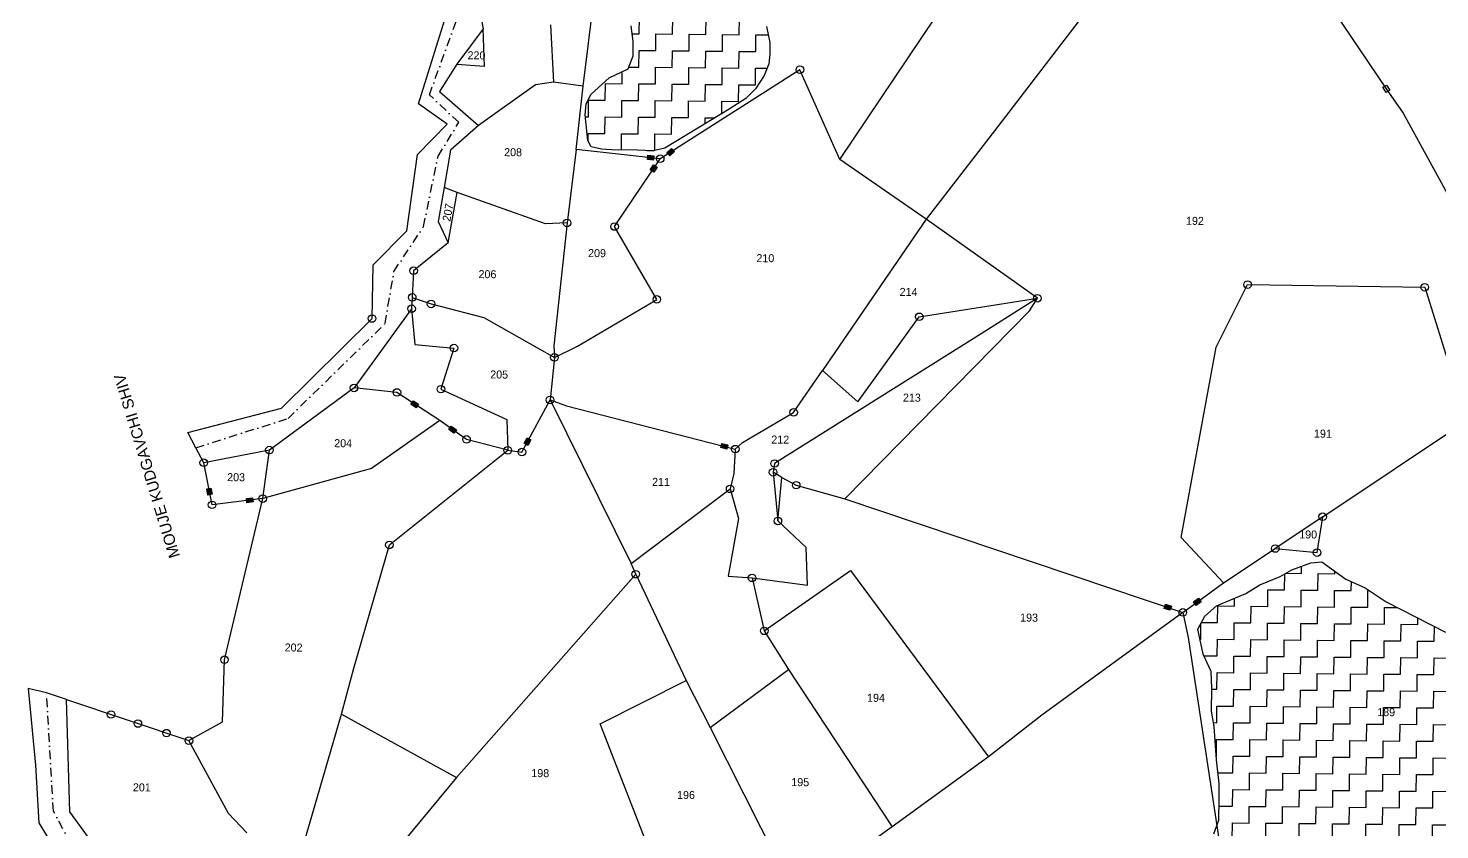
# Model space of a CAD drawing. Header units: metres. Extents: x 286188 to 288650, y 2015524 to 2018848.
# Drawn here: x 286253 to 287074, y 2016385 to 2016851 of the extents above; entities that cross this region are included whole.
import ezdxf
from ezdxf.enums import TextEntityAlignment as Align

# ---------------------------------------------------------------- set-up
doc = ezdxf.new("R2010")
doc.units = ezdxf.units.M
doc.header["$MEASUREMENT"] = 0
doc.linetypes.add('DASHDOT', pattern=[1, 0.5, -0.25, 0, -0.25])
for name, color, linetype in [('OFF', 1, 'Continuous'), ('POLY_HATCH', 12, 'Continuous'), ('POLY_PARCEL', 6, 'Continuous'), ('POLY_WATER', 4, 'Continuous'), ('TEXT_MAPOUT', 7, 'Continuous'), ('TEXT_PARCEL', 7, 'Continuous'), ('V_BOUND_LINE', 7, 'Continuous'), ('V_BOUND_STREAM_LINE', 7, 'DASHDOT')]:
    doc.layers.add(name, color=color, linetype=linetype)
doc.styles.get("Standard").update_dxf_attribs({"font": 'arial.ttf'})
doc.styles.add('TEXT_MAP', font='', dxfattribs={"height": 1.8})
doc.styles.get('TEXT_MAP').set_extended_font_data('Kruti Dev 050')

msp = doc.modelspace()

# ---------------------------------------------------------------- hatches: boundary and pattern name
for points in [[(286613.36, 2016777.11), (286613.09, 2016774.64), (286616.66, 2016774.24), (286616.94, 2016776.72)], [(286628.8, 2016779.31), (286627.07, 2016781.1), (286624.49, 2016778.59), (286626.22, 2016776.8)], [(286614.73, 2016768.63), (286616.8, 2016767.24), (286618.81, 2016770.23), (286616.74, 2016771.62)], [(286478.66, 2016630.33), (286480.04, 2016632.41), (286477.04, 2016634.4), (286475.66, 2016632.33)], [(286499.11, 2016619.6), (286497.69, 2016617.56), (286500.64, 2016615.5), (286502.06, 2016617.54)], [(286545.39, 2016611.59), (286543.2, 2016612.77), (286541.49, 2016609.6), (286543.69, 2016608.42)], [(286656.35, 2016609.52), (286655.73, 2016607.11), (286659.22, 2016606.22), (286659.84, 2016608.63)], [(286357.65, 2016579.55), (286360.09, 2016580.04), (286359.39, 2016583.57), (286356.94, 2016583.08)], [(286380.01, 2016577.55), (286380.31, 2016575.08), (286383.89, 2016575.52), (286383.58, 2016577.99)], [(286914.32, 2016516.01), (286913.53, 2016513.65), (286916.94, 2016512.5), (286917.73, 2016514.86)], [(286935.03, 2016517.45), (286933.58, 2016519.47), (286930.66, 2016517.36), (286932.11, 2016515.34)]]:
    msp.add_hatch(color=256).paths.add_polyline_path(points)

# ---------------------------------------------------------------- linework, layer by layer
for points in [[(287042.77, 2016817.93), (287044.69, 2016814.88), (287042.58, 2016813.56), (287040.66, 2016816.6)], [(286616.66, 2016774.24), (286613.09, 2016774.64), (286613.36, 2016777.11), (286616.94, 2016776.72)], [(286624.49, 2016778.59), (286627.07, 2016781.1), (286628.8, 2016779.31), (286626.22, 2016776.8)], [(286618.81, 2016770.23), (286616.8, 2016767.24), (286614.73, 2016768.63), (286616.74, 2016771.62)], [(286477.04, 2016634.4), (286480.04, 2016632.41), (286478.66, 2016630.33), (286475.66, 2016632.33)], [(286500.64, 2016615.5), (286497.69, 2016617.56), (286499.11, 2016619.6), (286502.06, 2016617.54)], [(286541.49, 2016609.6), (286543.2, 2016612.77), (286545.39, 2016611.59), (286543.69, 2016608.42)], [(286659.22, 2016606.22), (286655.73, 2016607.11), (286656.35, 2016609.52), (286659.84, 2016608.63)], [(286359.39, 2016583.57), (286360.09, 2016580.04), (286357.65, 2016579.55), (286356.94, 2016583.08)], [(286383.89, 2016575.52), (286380.31, 2016575.08), (286380.01, 2016577.55), (286383.58, 2016577.99)], [(286916.94, 2016512.5), (286913.53, 2016513.65), (286914.32, 2016516.01), (286917.73, 2016514.86)], [(286930.66, 2016517.36), (286933.58, 2016519.47), (286935.03, 2016517.45), (286932.11, 2016515.34)]]:
    msp.add_lwpolyline(points, close=True)
for centre in [(286701.77, 2016826.87), (286620.56, 2016775.07), (286566.4, 2016737.75), (286594.06, 2016735.65), (286477.2, 2016709.93), (286962.03, 2016701.87), (287065.05, 2016700.32), (286476.38, 2016694.47), (286618.59, 2016693.32), (286839.87, 2016693.93), (286476.03, 2016687.85), (286487.37, 2016690.63), (286771.19, 2016683.18), (286453.06, 2016682.17), (286500.67, 2016665), (286559.06, 2016659.55), (286442.59, 2016641.81), (286467.53, 2016639.17), (286493.07, 2016641.09), (286556.49, 2016634.86), (286698.1, 2016627.59), (286507.96, 2016611.9), (286393.37, 2016605.71), (286531.89, 2016605.53), (286540.19, 2016604.54), (286664.18, 2016606.23), (286355.19, 2016598.29), (286686.14, 2016592.77), (286687.07, 2016597.87), (286699.61, 2016585.27), (286389.46, 2016577.46), (286661.21, 2016583.12), (286360.05, 2016573.84), (286688.96, 2016564.47), (287005.69, 2016566.92), (286463.12, 2016550.52), (286978.15, 2016548.42), (287002.42, 2016546.05), (286606.33, 2016533.51), (286673.97, 2016531.36), (286924.38, 2016511.31), (286681.07, 2016500.56), (286367.25, 2016483.76), (286301.3, 2016451.92), (286316.89, 2016446.68), (286333.53, 2016441.09), (286346.58, 2016436.71)]:
    msp.add_circle(centre, 2.2)
at = {"layer": 'OFF'}
for p, q in [((286467.53, 2016639.17), (286442.59, 2016641.81)), ((286350.66, 2016607.07), (286345.88, 2016615.93)), ((286263.81, 2016464.47), (286253.15, 2016466.96))]:
    msp.add_line(p, q, dxfattribs=at)
at = {"layer": 'POLY_HATCH'}
for p, q in [((286604.84, 2016843.45), (286603.71, 2016852.33)), ((286682.39, 2016852.03), (286684.32, 2016842.73)), ((286604.76, 2016834.98), (286604.84, 2016843.45)), ((286684.32, 2016842.73), (286684.26, 2016835.88)), ((286601.87, 2016827.35), (286604.76, 2016834.98)), ((286684.26, 2016835.88), (286683.8, 2016830.24)), ((286590.93, 2016822.2), (286601.87, 2016827.35)), ((286683.8, 2016830.24), (286680.92, 2016823.41)), ((286580.35, 2016812.62), (286590.93, 2016822.2)), ((286680.92, 2016823.41), (286676.01, 2016815.79)), ((286577.48, 2016807), (286580.35, 2016812.62)), ((286670.31, 2016810.2), (286660.57, 2016803.83)), ((286676.01, 2016815.79), (286670.31, 2016810.2)), ((286577.02, 2016800.56), (286577.48, 2016807)), ((286578.5, 2016785.62), (286577.02, 2016800.56)), ((286660.57, 2016803.83), (286623.24, 2016781.19)), ((286580.48, 2016781.97), (286578.5, 2016785.62)), ((286586.52, 2016780.71), (286580.48, 2016781.97)), ((286592.17, 2016780.26), (286586.52, 2016780.71)), ((286607.09, 2016780.12), (286592.17, 2016780.26)), ((286616.37, 2016779.63), (286607.09, 2016780.12)), ((286623.24, 2016781.19), (286616.37, 2016779.63)), ((286987.81, 2016536.1), (286998.74, 2016540.04)), ((286998.74, 2016540.04), (287005.2, 2016540.78)), ((287005.2, 2016540.78), (287010.81, 2016536.7)), ((286969.17, 2016527.4), (286980.91, 2016532.13)), ((286980.91, 2016532.13), (286987.81, 2016536.1)), ((287010.81, 2016536.7), (287019.23, 2016530.58)), ((287019.23, 2016530.58), (287030.48, 2016525.63)), ((286944.04, 2016515.12), (286961.05, 2016522.23)), ((286961.05, 2016522.23), (286969.17, 2016527.4)), ((287030.48, 2016525.63), (287042.51, 2016517.46)), ((286937.13, 2016509.14), (286944.04, 2016515.12)), ((287042.51, 2016517.46), (287077.05, 2016499.81)), ((286933.03, 2016501.51), (286937.13, 2016509.14)), ((286936.12, 2016486.97), (286933.03, 2016501.51)), ((286940.87, 2016476.85), (286936.12, 2016486.97)), ((286941.19, 2016467.16), (286940.87, 2016476.85)), ((286941.07, 2016453.86), (286941.19, 2016467.16)), ((286942.6, 2016444.97), (286941.07, 2016453.86)), ((286944.04, 2016425.6), (286942.6, 2016444.97)), ((286945.53, 2016411.88), (286944.04, 2016425.6)), ((286945.45, 2016403.01), (286945.53, 2016411.88)), ((286945.34, 2016390.51), (286945.45, 2016403.01)), ((286942.44, 2016382.47), (286945.34, 2016390.51))]:
    msp.add_line(p, q, dxfattribs=at)
at = {"layer": 'POLY_HATCH', "linetype": 'Continuous'}
for p, q in [((286608.35, 2016847.72), (286608.44, 2016857.42)), ((286627.74, 2016847.55), (286627.83, 2016857.24)), ((286647.13, 2016847.37), (286647.22, 2016857.07)), ((286666.52, 2016847.2), (286666.61, 2016856.89)), ((286604.29, 2016847.76), (286608.35, 2016847.72)), ((286617.96, 2016837.94), (286618.04, 2016847.64)), ((286618.04, 2016847.64), (286627.74, 2016847.55)), ((286637.35, 2016837.77), (286637.43, 2016847.46)), ((286637.43, 2016847.46), (286647.13, 2016847.37)), ((286656.74, 2016837.59), (286656.82, 2016847.29)), ((286656.82, 2016847.29), (286666.52, 2016847.2)), ((286676.13, 2016837.42), (286676.21, 2016847.11)), ((286676.21, 2016847.11), (286683.42, 2016847.04)), ((286608.17, 2016828.33), (286608.26, 2016838.03)), ((286608.26, 2016838.03), (286617.96, 2016837.94)), ((286627.56, 2016828.16), (286627.65, 2016837.85)), ((286627.65, 2016837.85), (286637.35, 2016837.77)), ((286646.95, 2016827.98), (286647.04, 2016837.68)), ((286647.04, 2016837.68), (286656.74, 2016837.59)), ((286666.34, 2016827.81), (286666.43, 2016837.5)), ((286666.43, 2016837.5), (286676.13, 2016837.42)), ((286598.39, 2016818.73), (286598.46, 2016825.74)), ((286602.26, 2016828.39), (286608.17, 2016828.33)), ((286617.78, 2016818.55), (286617.87, 2016828.25)), ((286617.87, 2016828.25), (286627.56, 2016828.16)), ((286637.17, 2016818.38), (286637.26, 2016828.07)), ((286637.26, 2016828.07), (286646.95, 2016827.98)), ((286656.56, 2016818.2), (286656.65, 2016827.9)), ((286656.65, 2016827.9), (286666.34, 2016827.81)), ((286675.95, 2016818.03), (286676.04, 2016827.72)), ((286676.04, 2016827.72), (286682.71, 2016827.66)), ((286588.61, 2016809.12), (286588.7, 2016818.81)), ((286588.7, 2016818.81), (286598.39, 2016818.73)), ((286608, 2016808.94), (286608.09, 2016818.64)), ((286608.09, 2016818.64), (286617.78, 2016818.55)), ((286627.39, 2016808.77), (286627.48, 2016818.46)), ((286627.48, 2016818.46), (286637.17, 2016818.38)), ((286646.78, 2016808.59), (286646.87, 2016818.29)), ((286646.87, 2016818.29), (286656.56, 2016818.2)), ((286666.17, 2016808.42), (286666.26, 2016818.11)), ((286666.26, 2016818.11), (286675.95, 2016818.03)), ((286578.83, 2016799.51), (286578.92, 2016809.21)), ((286578.92, 2016809.21), (286588.61, 2016809.12)), ((286598.22, 2016799.34), (286598.3, 2016809.03)), ((286598.3, 2016809.03), (286608, 2016808.94)), ((286617.61, 2016799.16), (286617.69, 2016808.86)), ((286617.69, 2016808.86), (286627.39, 2016808.77)), ((286637, 2016798.99), (286637.08, 2016808.68)), ((286637.08, 2016808.68), (286646.78, 2016808.59)), ((286656.41, 2016801.31), (286656.47, 2016808.51)), ((286656.47, 2016808.51), (286666.17, 2016808.42)), ((286577.12, 2016799.53), (286578.83, 2016799.51)), ((286588.44, 2016789.73), (286588.52, 2016799.42)), ((286588.52, 2016799.42), (286598.22, 2016799.34)), ((286607.82, 2016789.55), (286607.91, 2016799.25)), ((286607.91, 2016799.25), (286617.61, 2016799.16)), ((286627.21, 2016789.38), (286627.3, 2016799.07)), ((286627.3, 2016799.07), (286637, 2016798.99)), ((286646.66, 2016795.39), (286646.69, 2016798.9)), ((286646.69, 2016798.9), (286652.35, 2016798.85)), ((286578.7, 2016785.25), (286578.74, 2016789.82)), ((286578.74, 2016789.82), (286588.44, 2016789.73)), ((286598.04, 2016780.2), (286598.13, 2016789.64)), ((286598.13, 2016789.64), (286607.82, 2016789.55)), ((286617.43, 2016779.87), (286617.52, 2016789.47)), ((286617.52, 2016789.47), (286627.21, 2016789.38)), ((286612.99, 2016779.81), (286616.99, 2016779.78)), ((286993.34, 2016533.99), (286993.38, 2016538.11)), ((286983.56, 2016524.38), (286983.64, 2016533.7)), ((286984.27, 2016534.07), (286993.34, 2016533.99)), ((287002.95, 2016524.2), (287003.04, 2016533.9)), ((287003.04, 2016533.9), (287012.73, 2016533.81)), ((287012.73, 2016533.81), (287012.74, 2016535.29)), ((287022.34, 2016524.03), (287022.38, 2016529.19)), ((286973.78, 2016514.77), (286973.86, 2016524.47)), ((286973.86, 2016524.47), (286983.56, 2016524.38)), ((286993.17, 2016514.6), (286993.25, 2016524.29)), ((286993.25, 2016524.29), (287002.95, 2016524.2)), ((287012.56, 2016514.42), (287012.64, 2016524.12)), ((287012.64, 2016524.12), (287022.34, 2016524.03)), ((287031.95, 2016514.25), (287032.03, 2016523.94)), ((287032.03, 2016523.94), (287032.99, 2016523.93)), ((286944.6, 2016505.34), (286944.69, 2016515.03)), ((286944.69, 2016515.03), (286954.39, 2016514.95)), ((286954.39, 2016514.95), (286954.43, 2016519.46)), ((286963.99, 2016505.16), (286964.08, 2016514.86)), ((286964.08, 2016514.86), (286973.78, 2016514.77)), ((286983.38, 2016504.99), (286983.47, 2016514.68)), ((286983.47, 2016514.68), (286993.17, 2016514.6)), ((287002.77, 2016504.81), (287002.86, 2016514.51)), ((287002.86, 2016514.51), (287012.56, 2016514.42)), ((287022.16, 2016504.64), (287022.25, 2016514.33)), ((287022.25, 2016514.33), (287031.95, 2016514.25)), ((287041.55, 2016504.46), (287041.64, 2016514.16)), ((287041.64, 2016514.16), (287049.11, 2016514.09)), ((286934.82, 2016495.73), (286934.91, 2016505.01)), ((286935.13, 2016505.42), (286944.6, 2016505.34)), ((286954.21, 2016495.56), (286954.3, 2016505.25)), ((286954.3, 2016505.25), (286963.99, 2016505.16)), ((286973.6, 2016495.38), (286973.69, 2016505.08)), ((286973.69, 2016505.08), (286983.38, 2016504.99)), ((286992.99, 2016495.21), (286993.08, 2016504.9)), ((286993.08, 2016504.9), (287002.77, 2016504.81)), ((287012.38, 2016495.03), (287012.47, 2016504.73)), ((287012.47, 2016504.73), (287022.16, 2016504.64)), ((287060.94, 2016504.29), (287060.98, 2016508.03)), ((287031.77, 2016494.86), (287031.86, 2016504.55)), ((287031.86, 2016504.55), (287041.55, 2016504.46)), ((287051.16, 2016494.68), (287051.25, 2016504.38)), ((287051.25, 2016504.38), (287060.94, 2016504.29)), ((287070.55, 2016494.51), (287070.63, 2016503.09)), ((286934.26, 2016495.74), (286934.82, 2016495.73)), ((286944.43, 2016485.95), (286944.52, 2016495.64)), ((286944.52, 2016495.64), (286954.21, 2016495.56)), ((286963.82, 2016485.77), (286963.91, 2016495.47)), ((286963.91, 2016495.47), (286973.6, 2016495.38)), ((286983.21, 2016485.6), (286983.3, 2016495.29)), ((286983.3, 2016495.29), (286992.99, 2016495.21)), ((287002.6, 2016485.42), (287002.69, 2016495.12)), ((287002.69, 2016495.12), (287012.38, 2016495.03)), ((287021.99, 2016485.25), (287022.08, 2016494.94)), ((287022.08, 2016494.94), (287031.77, 2016494.86)), ((287041.38, 2016485.07), (287041.47, 2016494.77)), ((287041.47, 2016494.77), (287051.16, 2016494.68)), ((287060.77, 2016484.9), (287060.85, 2016494.59)), ((287060.85, 2016494.59), (287070.55, 2016494.51)), ((286936.57, 2016486.02), (286944.43, 2016485.95)), ((286954.04, 2016476.17), (286954.12, 2016485.86)), ((286954.12, 2016485.86), (286963.82, 2016485.77)), ((286973.43, 2016475.99), (286973.51, 2016485.69)), ((286973.51, 2016485.69), (286983.21, 2016485.6)), ((286992.82, 2016475.82), (286992.9, 2016485.51)), ((286992.9, 2016485.51), (287002.6, 2016485.42)), ((287012.21, 2016475.64), (287012.29, 2016485.34)), ((287012.29, 2016485.34), (287021.99, 2016485.25)), ((287031.6, 2016475.47), (287031.68, 2016485.16)), ((287031.68, 2016485.16), (287041.38, 2016485.07)), ((287050.98, 2016475.29), (287051.07, 2016484.99)), ((287051.07, 2016484.99), (287060.77, 2016484.9)), ((287070.37, 2016475.12), (287070.46, 2016484.81)), ((287070.46, 2016484.81), (287080.16, 2016484.72)), ((286944.25, 2016466.56), (286944.34, 2016476.25)), ((286944.34, 2016476.25), (286954.04, 2016476.17)), ((286963.64, 2016466.38), (286963.73, 2016476.08)), ((286963.73, 2016476.08), (286973.43, 2016475.99)), ((286983.03, 2016466.21), (286983.12, 2016475.9)), ((286983.12, 2016475.9), (286992.82, 2016475.82)), ((287002.42, 2016466.03), (287002.51, 2016475.73)), ((287002.51, 2016475.73), (287012.21, 2016475.64)), ((287021.81, 2016465.86), (287021.9, 2016475.55)), ((287021.9, 2016475.55), (287031.6, 2016475.47)), ((287041.2, 2016465.68), (287041.29, 2016475.38)), ((287041.29, 2016475.38), (287050.98, 2016475.29)), ((287060.59, 2016465.51), (287060.68, 2016475.2)), ((287060.68, 2016475.2), (287070.37, 2016475.12)), ((286941.18, 2016466.59), (286944.25, 2016466.56)), ((286953.86, 2016456.78), (286953.95, 2016466.47)), ((286953.95, 2016466.47), (286963.64, 2016466.38)), ((286973.25, 2016456.6), (286973.34, 2016466.3)), ((286973.34, 2016466.3), (286983.03, 2016466.21)), ((286992.64, 2016456.43), (286992.73, 2016466.12)), ((286992.73, 2016466.12), (287002.42, 2016466.03)), ((287012.03, 2016456.25), (287012.12, 2016465.95)), ((287012.12, 2016465.95), (287021.81, 2016465.86)), ((287031.42, 2016456.08), (287031.51, 2016465.77)), ((287031.51, 2016465.77), (287041.2, 2016465.68)), ((287050.81, 2016455.9), (287050.9, 2016465.6)), ((287050.9, 2016465.6), (287060.59, 2016465.51)), ((287070.2, 2016455.73), (287070.29, 2016465.42)), ((287070.29, 2016465.42), (287079.98, 2016465.33)), ((286944.08, 2016447.17), (286944.17, 2016456.86)), ((286944.17, 2016456.86), (286953.86, 2016456.78)), ((286963.47, 2016446.99), (286963.56, 2016456.69)), ((286963.56, 2016456.69), (286973.25, 2016456.6)), ((286982.86, 2016446.82), (286982.95, 2016456.51)), ((286982.95, 2016456.51), (286992.64, 2016456.43)), ((287002.25, 2016446.64), (287002.34, 2016456.34)), ((287002.34, 2016456.34), (287012.03, 2016456.25)), ((287021.64, 2016446.47), (287021.73, 2016456.16)), ((287021.73, 2016456.16), (287031.42, 2016456.08)), ((287041.03, 2016446.29), (287041.11, 2016455.99)), ((287041.11, 2016455.99), (287050.81, 2016455.9)), ((287060.42, 2016446.12), (287060.5, 2016455.81)), ((287060.5, 2016455.81), (287070.2, 2016455.73)), ((286942.22, 2016447.19), (286944.08, 2016447.17)), ((286953.69, 2016437.39), (286953.77, 2016447.08)), ((286953.77, 2016447.08), (286963.47, 2016446.99)), ((286973.08, 2016437.21), (286973.16, 2016446.91)), ((286973.16, 2016446.91), (286982.86, 2016446.82)), ((286992.47, 2016437.04), (286992.55, 2016446.73)), ((286992.55, 2016446.73), (287002.25, 2016446.64)), ((287011.86, 2016436.86), (287011.94, 2016446.56)), ((287011.94, 2016446.56), (287021.64, 2016446.47)), ((287031.24, 2016436.69), (287031.33, 2016446.38)), ((287031.33, 2016446.38), (287041.03, 2016446.29)), ((287050.63, 2016436.51), (287050.72, 2016446.21)), ((287050.72, 2016446.21), (287060.42, 2016446.12)), ((287070.02, 2016436.34), (287070.11, 2016446.03)), ((287070.11, 2016446.03), (287079.81, 2016445.94)), ((286943.9, 2016427.78), (286943.99, 2016437.47)), ((286943.99, 2016437.47), (286953.69, 2016437.39)), ((286963.29, 2016427.6), (286963.38, 2016437.3)), ((286963.38, 2016437.3), (286973.08, 2016437.21)), ((286982.68, 2016427.43), (286982.77, 2016437.12)), ((286982.77, 2016437.12), (286992.47, 2016437.04)), ((287002.07, 2016427.25), (287002.16, 2016436.95)), ((287002.16, 2016436.95), (287011.86, 2016436.86)), ((287021.46, 2016427.08), (287021.55, 2016436.77)), ((287021.55, 2016436.77), (287031.24, 2016436.69)), ((287040.85, 2016426.9), (287040.94, 2016436.6)), ((287040.94, 2016436.6), (287050.63, 2016436.51)), ((287060.24, 2016426.73), (287060.33, 2016436.42)), ((287060.33, 2016436.42), (287070.02, 2016436.34)), ((286943.88, 2016427.78), (286943.9, 2016427.78)), ((286953.51, 2016418), (286953.6, 2016427.69)), ((286953.6, 2016427.69), (286963.29, 2016427.6)), ((286972.9, 2016417.82), (286972.99, 2016427.52)), ((286972.99, 2016427.52), (286982.68, 2016427.43)), ((286992.29, 2016417.65), (286992.38, 2016427.34)), ((286992.38, 2016427.34), (287002.07, 2016427.25)), ((287011.68, 2016417.47), (287011.77, 2016427.17)), ((287011.77, 2016427.17), (287021.46, 2016427.08)), ((287031.07, 2016417.3), (287031.16, 2016426.99)), ((287031.16, 2016426.99), (287040.85, 2016426.9)), ((287050.46, 2016417.12), (287050.55, 2016426.82)), ((287050.55, 2016426.82), (287060.24, 2016426.73)), ((287069.85, 2016416.95), (287069.94, 2016426.64)), ((287069.94, 2016426.64), (287079.63, 2016426.55)), ((286944.86, 2016418.08), (286953.51, 2016418)), ((286963.12, 2016408.21), (286963.21, 2016417.91)), ((286963.21, 2016417.91), (286972.9, 2016417.82)), ((286982.51, 2016408.04), (286982.6, 2016417.73)), ((286982.6, 2016417.73), (286992.29, 2016417.65)), ((287001.9, 2016407.86), (287001.99, 2016417.56)), ((287001.99, 2016417.56), (287011.68, 2016417.47)), ((287021.29, 2016407.69), (287021.37, 2016417.38)), ((287021.37, 2016417.38), (287031.07, 2016417.3)), ((287040.68, 2016407.51), (287040.76, 2016417.21)), ((287040.76, 2016417.21), (287050.46, 2016417.12)), ((287060.07, 2016407.34), (287060.15, 2016417.03)), ((287060.15, 2016417.03), (287069.85, 2016416.95)), ((286953.34, 2016398.61), (286953.42, 2016408.3)), ((286953.42, 2016408.3), (286963.12, 2016408.21)), ((286972.73, 2016398.43), (286972.81, 2016408.13)), ((286972.81, 2016408.13), (286982.51, 2016408.04)), ((286992.12, 2016398.26), (286992.2, 2016407.95)), ((286992.2, 2016407.95), (287001.9, 2016407.86)), ((287011.5, 2016398.08), (287011.59, 2016407.78)), ((287011.59, 2016407.78), (287021.29, 2016407.69)), ((287030.89, 2016397.91), (287030.98, 2016407.6)), ((287030.98, 2016407.6), (287040.68, 2016407.51)), ((287050.28, 2016397.73), (287050.37, 2016407.43)), ((287050.37, 2016407.43), (287060.07, 2016407.34)), ((287069.67, 2016397.56), (287069.76, 2016407.25)), ((287069.76, 2016407.25), (287079.46, 2016407.16)), ((286945.41, 2016398.68), (286953.34, 2016398.61)), ((286962.94, 2016388.83), (286963.03, 2016398.52)), ((286963.03, 2016398.52), (286972.73, 2016398.43)), ((286982.33, 2016388.65), (286982.42, 2016398.34)), ((286982.42, 2016398.34), (286992.12, 2016398.26)), ((287001.72, 2016388.47), (287001.81, 2016398.17)), ((287001.81, 2016398.17), (287011.5, 2016398.08)), ((287021.11, 2016388.3), (287021.2, 2016397.99)), ((287021.2, 2016397.99), (287030.89, 2016397.91)), ((287040.5, 2016388.12), (287040.59, 2016397.82)), ((287040.59, 2016397.82), (287050.28, 2016397.73)), ((287059.89, 2016387.95), (287059.98, 2016397.64)), ((287059.98, 2016397.64), (287069.67, 2016397.56)), ((286953.16, 2016379.22), (286953.25, 2016388.91)), ((286953.25, 2016388.91), (286962.94, 2016388.83)), ((286972.55, 2016379.04), (286972.64, 2016388.74)), ((286972.64, 2016388.74), (286982.33, 2016388.65)), ((286991.94, 2016378.87), (286992.03, 2016388.56)), ((286992.03, 2016388.56), (287001.72, 2016388.47)), ((287011.33, 2016378.69), (287011.42, 2016388.39)), ((287011.42, 2016388.39), (287021.11, 2016388.3)), ((287030.72, 2016378.52), (287030.81, 2016388.21)), ((287030.81, 2016388.21), (287040.5, 2016388.12)), ((287050.11, 2016378.34), (287050.2, 2016388.04)), ((287050.2, 2016388.04), (287059.89, 2016387.95)), ((287069.5, 2016378.17), (287069.59, 2016387.86)), ((287069.59, 2016387.86), (287079.28, 2016387.77))]:
    msp.add_line(p, q, dxfattribs=at)
at = {"layer": 'POLY_PARCEL'}
for p, q in [((286948.89, 2016954.3), (287042.68, 2016815.74)), ((286575.73, 2016817.28), (286590.02, 2016931.68)), ((286917.81, 2016925.86), (286814.98, 2016791.32)), ((286518.32, 2016828.86), (286517.58, 2016850.59)), ((286556.7, 2016852.99), (286558.53, 2016819.58)), ((286724.98, 2016774.72), (286780.65, 2016857.42)), ((286502.34, 2016830.1), (286518.32, 2016828.86)), ((286701.77, 2016826.87), (286620.56, 2016775.07)), ((286724.98, 2016774.72), (286701.77, 2016826.87)), ((286548.06, 2016818.14), (286514.87, 2016794.41)), ((286558.53, 2016819.58), (286548.06, 2016818.14)), ((286575.73, 2016817.28), (286558.53, 2016819.58)), ((286571.71, 2016780.43), (286575.73, 2016817.28)), ((287042.68, 2016815.74), (287052.47, 2016801.65)), ((287052.47, 2016801.65), (287090.04, 2016732.9)), ((286814.98, 2016791.32), (286775.08, 2016740.01)), ((286571.71, 2016780.43), (286566.4, 2016737.75)), ((286620.56, 2016775.07), (286571.71, 2016780.43)), ((286594.06, 2016735.65), (286620.56, 2016775.07)), ((286775.08, 2016740.01), (286724.98, 2016774.72)), ((286502.59, 2016755.54), (286494.97, 2016758.36)), ((286497.26, 2016726.15), (286502.59, 2016755.54)), ((286553.78, 2016737.25), (286502.59, 2016755.54)), ((286566.4, 2016737.75), (286553.78, 2016737.25)), ((286566.4, 2016737.75), (286558.68, 2016666.2)), ((286618.59, 2016693.32), (286594.06, 2016735.65)), ((286775.08, 2016740.01), (286714.93, 2016652.03)), ((286839.87, 2016693.93), (286775.08, 2016740.01)), ((286943.75, 2016665.53), (286962.03, 2016701.87)), ((286962.03, 2016701.87), (287065.05, 2016700.32)), ((286476.38, 2016694.47), (286487.37, 2016690.63)), ((286572.52, 2016666.07), (286618.59, 2016693.32)), ((286771.19, 2016683.18), (286839.87, 2016693.93)), ((286839.87, 2016693.93), (286807.08, 2016673.32)), ((286835.19, 2016686.6), (286839.87, 2016693.93)), ((287065.05, 2016700.32), (287089.23, 2016622.73)), ((286476.03, 2016687.85), (286477.93, 2016667.05)), ((286487.37, 2016690.63), (286518.05, 2016682.67)), ((286727.83, 2016577.33), (286835.19, 2016686.6)), ((286518.05, 2016682.67), (286559.06, 2016659.55)), ((286735.37, 2016633.7), (286771.19, 2016683.18)), ((286807.08, 2016673.32), (286687.07, 2016597.87)), ((286477.93, 2016667.05), (286500.67, 2016665)), ((286500.67, 2016665), (286493.07, 2016641.09)), ((286558.68, 2016666.2), (286559.06, 2016659.55)), ((286559.06, 2016659.55), (286572.52, 2016666.07)), ((286923.38, 2016554.75), (286943.75, 2016665.53)), ((286559.06, 2016659.55), (286556.49, 2016634.86)), ((286698.1, 2016627.59), (286714.93, 2016652.03)), ((286714.93, 2016652.03), (286735.37, 2016633.7)), ((286492.37, 2016622.8), (286467.53, 2016639.17)), ((286493.07, 2016641.09), (286531.36, 2016623.53)), ((286540.19, 2016604.54), (286556.49, 2016634.86)), ((286556.49, 2016634.86), (286603.61, 2016539.68)), ((286556.49, 2016634.86), (286565.99, 2016631.4)), ((286565.99, 2016631.4), (286664.18, 2016606.23)), ((286492.37, 2016622.8), (286452.75, 2016594.88)), ((286507.96, 2016611.9), (286492.37, 2016622.8)), ((286531.36, 2016623.53), (286531.89, 2016605.53)), ((286668.42, 2016610.03), (286698.1, 2016627.59)), ((287005.69, 2016566.92), (287089.23, 2016622.73)), ((286531.89, 2016605.53), (286507.96, 2016611.9)), ((286389.46, 2016577.46), (286393.37, 2016605.71)), ((286463.12, 2016550.52), (286531.89, 2016605.53)), ((286531.89, 2016605.53), (286540.19, 2016604.54)), ((286664.18, 2016606.23), (286663.44, 2016592.09)), ((286664.18, 2016606.23), (286668.42, 2016610.03)), ((286452.75, 2016594.88), (286389.46, 2016577.46)), ((286687.07, 2016597.87), (286686.14, 2016592.77)), ((286663.44, 2016592.09), (286661.21, 2016583.12)), ((286686.14, 2016592.77), (286688.96, 2016564.47)), ((286691.34, 2016589.65), (286686.14, 2016592.77)), ((286688.96, 2016564.47), (286691.34, 2016589.65)), ((286691.34, 2016589.65), (286699.61, 2016585.27)), ((286603.61, 2016539.68), (286661.21, 2016583.12)), ((286661.21, 2016583.12), (286665.98, 2016565.86)), ((286699.61, 2016585.27), (286727.83, 2016577.33)), ((286727.83, 2016577.33), (286924.38, 2016511.31)), ((286665.98, 2016565.86), (286660.14, 2016532.41)), ((286705.43, 2016548.95), (286688.96, 2016564.47)), ((287005.69, 2016566.92), (286978.15, 2016548.42)), ((287002.42, 2016546.05), (287005.69, 2016566.92)), ((286948.13, 2016528.41), (286923.38, 2016554.75)), ((286442.48, 2016478.78), (286463.12, 2016550.52)), ((286706.15, 2016527.12), (286705.43, 2016548.95)), ((286948.13, 2016528.41), (286978.15, 2016548.42)), ((286978.15, 2016548.42), (287002.42, 2016546.05)), ((286606.33, 2016533.51), (286603.61, 2016539.68)), ((286502.08, 2016415.28), (286606.33, 2016533.51)), ((286606.33, 2016533.51), (286635.67, 2016471.63)), ((286660.14, 2016532.41), (286673.97, 2016531.36)), ((286673.97, 2016531.36), (286706.15, 2016527.12)), ((286673.97, 2016531.36), (286681.07, 2016500.56)), ((286681.07, 2016500.56), (286731.11, 2016535.68)), ((286731.11, 2016535.68), (286811.33, 2016427.37)), ((286924.38, 2016511.31), (286948.13, 2016528.41)), ((286924.38, 2016511.31), (286842.34, 2016451.5)), ((286924.38, 2016511.31), (286927.42, 2016496.69)), ((286681.07, 2016500.56), (286695.09, 2016478.16)), ((286927.42, 2016496.69), (286954.44, 2016319.56)), ((286435.37, 2016452.15), (286442.48, 2016478.78)), ((286649.52, 2016444.28), (286695.09, 2016478.16)), ((286695.09, 2016478.16), (286755.47, 2016386.63)), ((286585.62, 2016446.57), (286635.67, 2016471.63)), ((286635.67, 2016471.63), (286649.52, 2016444.28)), ((286407.4, 2016356.47), (286435.37, 2016452.15)), ((286435.37, 2016452.15), (286502.08, 2016415.28)), ((286842.34, 2016451.5), (286811.33, 2016427.37)), ((286613.58, 2016374.7), (286585.62, 2016446.57)), ((286649.52, 2016444.28), (286699.13, 2016346.26)), ((286369.61, 2016394.32), (286346.58, 2016436.71)), ((286811.33, 2016427.37), (286755.47, 2016386.63)), ((286502.08, 2016415.28), (286461.35, 2016366.15)), ((286380.27, 2016383.15), (286369.61, 2016394.32)), ((286755.47, 2016386.63), (286699.13, 2016346.26))]:
    msp.add_line(p, q, dxfattribs=at)
at = {"layer": 'POLY_WATER'}
for p, q in [((286509.93, 2016891.18), (286517.58, 2016850.59)), ((286480.02, 2016807.06), (286498.03, 2016864.79)), ((286517.58, 2016850.59), (286502.34, 2016830.1)), ((286502.34, 2016830.1), (286492.23, 2016814.27)), ((286492.23, 2016814.27), (286514.87, 2016794.41)), ((286496.66, 2016795.26), (286480.02, 2016807.06)), ((286479.51, 2016777.46), (286496.66, 2016795.26)), ((286514.87, 2016794.41), (286498.72, 2016780)), ((286473.28, 2016733.11), (286479.51, 2016777.46)), ((286498.72, 2016780), (286494.97, 2016758.36)), ((286494.97, 2016758.36), (286491.54, 2016738.57)), ((286491.54, 2016738.57), (286497.26, 2016726.15)), ((286453.59, 2016713.47), (286473.28, 2016733.11)), ((286497.26, 2016726.15), (286477.2, 2016709.93)), ((286453.06, 2016682.17), (286453.59, 2016713.47)), ((286477.2, 2016709.93), (286476.38, 2016694.47)), ((286476.38, 2016694.47), (286476.03, 2016687.85)), ((286476.03, 2016687.85), (286442.59, 2016641.81)), ((286400.39, 2016629.99), (286453.06, 2016682.17)), ((286442.59, 2016641.81), (286393.37, 2016605.71)), ((286345.88, 2016615.93), (286400.39, 2016629.99)), ((286393.37, 2016605.71), (286355.19, 2016598.29)), ((286253.15, 2016466.96), (286257.36, 2016422.52)), ((286277.27, 2016395.32), (286275.43, 2016460.61)), ((286257.36, 2016422.52), (286259.25, 2016389.02)), ((286304.43, 2016358.33), (286277.27, 2016395.32)), ((286259.25, 2016389.02), (286286.76, 2016343.71))]:
    msp.add_line(p, q, dxfattribs=at)
at = {"layer": 'V_BOUND_LINE'}
for p, q in [((286355.19, 2016598.29), (286350.66, 2016607.07)), ((286360.05, 2016573.84), (286355.19, 2016598.29)), ((286389.46, 2016577.46), (286360.05, 2016573.84)), ((286367.25, 2016483.76), (286389.46, 2016577.46)), ((286366.1, 2016447.69), (286367.25, 2016483.76)), ((286275.43, 2016460.61), (286263.81, 2016464.47)), ((286275.43, 2016460.61), (286346.58, 2016436.71)), ((286346.58, 2016436.71), (286366.1, 2016447.69))]:
    msp.add_line(p, q, dxfattribs=at)
at = {"layer": 'V_BOUND_STREAM_LINE', "ltscale": 10}
for p, q in [((286486.36, 2016812.2), (286504.79, 2016862.99)), ((286503.45, 2016796.28), (286486.36, 2016812.2)), ((286491.38, 2016776.49), (286503.45, 2016796.28)), ((286482.98, 2016735.59), (286491.38, 2016776.49)), ((286465.75, 2016709.54), (286482.98, 2016735.59)), ((286460.62, 2016679.25), (286465.75, 2016709.54)), ((286404.22, 2016624.06), (286460.62, 2016679.25)), ((286350.66, 2016607.07), (286404.22, 2016624.06)), ((286267.79, 2016395.68), (286263.81, 2016464.47)), ((286287.85, 2016358.86), (286267.79, 2016395.68))]:
    msp.add_line(p, q, dxfattribs=at)

# ---------------------------------------------------------------- texts
at = {"layer": 'TEXT_MAPOUT'}
msp.add_text('MOUJE KUDGAVCHI SHIV', height=6.4635, rotation=106.93917, dxfattribs=at).set_placement((286341.47, 2016544.08))
at = {"layer": 'TEXT_PARCEL', "style": 'TEXT_MAP'}
for s, rotation, p in [('220', 359.48245, (286513.73, 2016835.21)), ('208', 359.48245, (286535.02, 2016778.87)), ('207', 79.7233, (286497.12, 2016743.87)), ('192', 359.48245, (286931.43, 2016738.97)), ('209', 359.48245, (286583.82, 2016720.2)), ('210', 359.48245, (286681.68, 2016717.26)), ('206', 359.48245, (286520.13, 2016707.94)), ('214', 359.48245, (286764.93, 2016697.66)), ('205', 359.48245, (286526.93, 2016649.62)), ('213', 359.48245, (286766.85, 2016636.16)), ('204', 359.48245, (286436.23, 2016609.66)), ('212', 359.48245, (286690.33, 2016611.8)), ('191', 359.48245, (287005.83, 2016615.22)), ('203', 359.48245, (286373.99, 2016589.9)), ('211', 359.48245, (286621.02, 2016587.2)), ('190', 359.48245, (286997.25, 2016556.61)), ('193', 359.48245, (286835, 2016508.26)), ('202', 359.48245, (286407.43, 2016490.86)), ('194', 359.48245, (286746.01, 2016461.6)), ('189', 359.48245, (287042.6, 2016453.28)), ('198', 359.48245, (286550.83, 2016417.83)), ('195', 359.48245, (286701.98, 2016412.58)), ('201', 359.48245, (286319.2, 2016409.53)), ('196', 359.48245, (286635.56, 2016405.11))]:
    msp.add_text(s, height=4.654, rotation=rotation, dxfattribs=at).set_placement(p, align=Align.MIDDLE)

doc.saveas('drawing.dxf')
